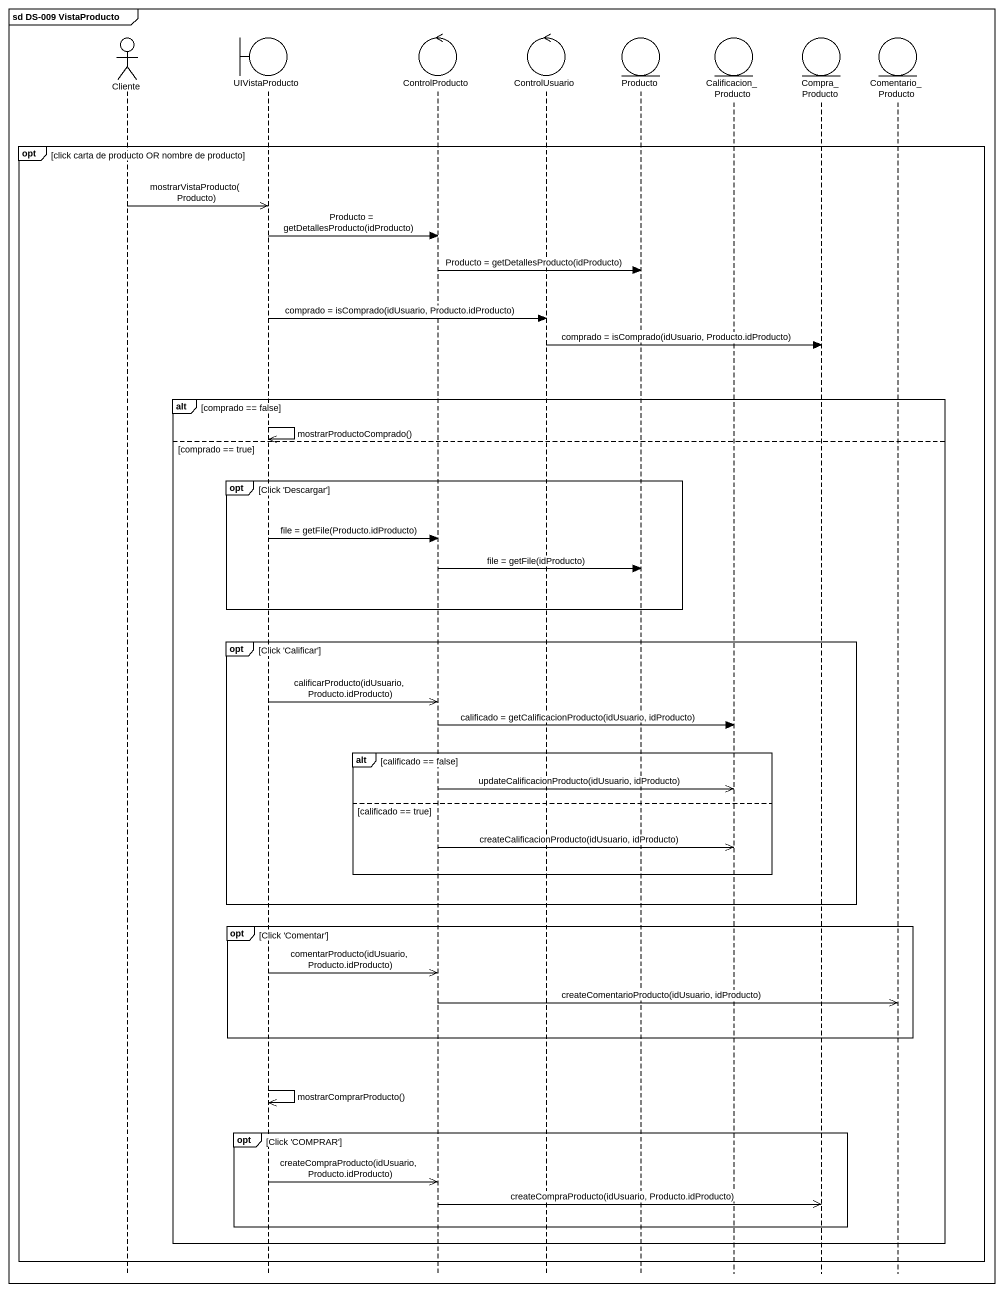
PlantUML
@startuml
mainframe sd DS-009 VistaProducto
hide footbox
actor Cliente
boundary UIVistaProducto
control ControlProducto
control ControlUsuario
entity Producto
entity Calificacion_Producto
entity Compra_Producto
entity Comentario_Producto

opt click carta de producto OR nombre de producto
  Cliente ->> UIVistaProducto : mostrarVistaProducto(Producto)
  UIVistaProducto -> ControlProducto : Producto = getDetallesProducto(idProducto)
  ControlProducto -> Producto : Producto = getDetallesProducto(idProducto)
  UIVistaProducto -> ControlUsuario : comprado = isComprado(idUsuario, Producto.idProducto)
  ControlUsuario -> Compra_Producto : comprado = isComprado(idUsuario, Producto.idProducto)
  alt comprado == false
    UIVistaProducto ->> UIVistaProducto : mostrarProductoComprado()
  else comprado == true
    opt Click 'Descargar'
      UIVistaProducto -> ControlProducto : file = getFile(Producto.idProducto)
      ControlProducto -> Producto : file = getFile(idProducto)
    end
    opt Click 'Calificar'
      UIVistaProducto ->> ControlProducto : calificarProducto(idUsuario, Producto.idProducto)
      ControlProducto -> Calificacion_Producto : calificado = getCalificacionProducto(idUsuario, idProducto)
      alt calificado == false
        ControlProducto ->> Calificacion_Producto : updateCalificacionProducto(idUsuario, idProducto)
      else calificado == true
        ControlProducto ->> Calificacion_Producto : createCalificacionProducto(idUsuario, idProducto)
      end
    end
    opt Click 'Comentar'
      UIVistaProducto ->> ControlProducto : comentarProducto(idUsuario, Producto.idProducto)
      ControlProducto ->> Comentario_Producto : createComentarioProducto(idUsuario, idProducto)
    end
    UIVistaProducto ->> UIVistaProducto : mostrarComprarProducto()
    opt Click 'COMPRAR'
      UIVistaProducto ->> ControlProducto : createCompraProducto(idUsuario, Producto.idProducto)
      ControlProducto ->> Compra_Producto : createCompraProducto(idUsuario, Producto.idProducto)
    end
  end
end
@enduml
